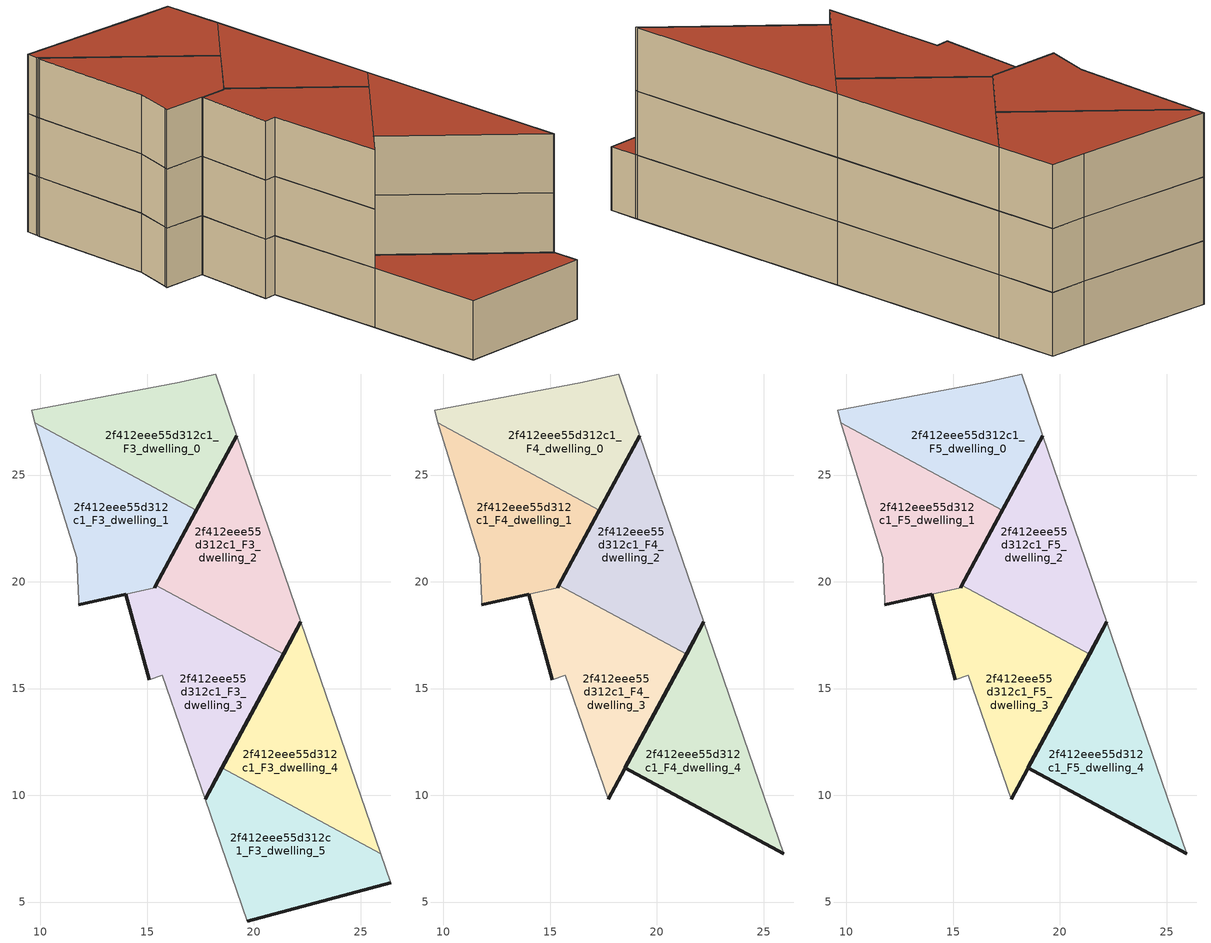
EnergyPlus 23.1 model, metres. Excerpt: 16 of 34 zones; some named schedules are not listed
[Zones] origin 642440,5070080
2f412eee55d312c1_F3_dwelling_0
 floor to 2f412eee55d312c1_F2_dwelling_0 (EU_floor_Construction): 17.31,23.35 19.2,26.85 18.21,29.73 16.4,29.33 9.6,28.03 9.75,27.44 z9
 wall outside (EU_wall_Construction): 19.2,26.85 17.31,23.35 z9:12
 wall adiabatic (EU_wall_Construction): 9.75,27.44 9.6,28.03 16.4,29.33 18.21,29.73 19.2,26.85 z9:12
 wall to 2f412eee55d312c1_F3_dwelling_1 (EU_wall_Construction): 17.31,23.35 9.75,27.44 z9:12
2f412eee55d312c1_F3_dwelling_1
 floor to 2f412eee55d312c1_F2_dwelling_1 (EU_floor_Construction): 15.35,19.73 15.35,19.74 17.31,23.35 9.75,27.44 9.8,27.23 11.7,21.13 11.8,19.12 11.8,18.92 13.99,19.42 14,19.42 z9
 wall outside (EU_wall_Construction): 14,19.42 13.99,19.42 11.8,18.92 / 17.31,23.35 15.35,19.74 15.35,19.73 z9:12
 wall adiabatic (EU_wall_Construction): 11.8,18.92 11.8,19.12 11.7,21.13 9.8,27.23 9.75,27.44 z9:12
 wall to 2f412eee55d312c1_F3_dwelling_3 (EU_wall_Construction): 15.35,19.73 14,19.42 z9:12
2f412eee55d312c1_F3_dwelling_2
 floor to 2f412eee55d312c1_F2_dwelling_2 (EU_floor_Construction): 21.39,16.61 22.2,18.12 19.2,26.85 15.41,19.84 z9
 wall outside (EU_wall_Construction): 15.41,19.84 19.2,26.85 / 22.2,18.12 21.39,16.61 z9:12
 wall adiabatic (EU_wall_Construction): 19.2,26.85 22.2,18.12 z9:12
 wall to 2f412eee55d312c1_F3_dwelling_3 (EU_wall_Construction): 21.39,16.61 15.41,19.84 z9:12
2f412eee55d312c1_F3_dwelling_3
 floor to 2f412eee55d312c1_F2_dwelling_3 (EU_floor_Construction): 17.71,9.82 21.39,16.61 15.41,19.84 15.35,19.73 14,19.42 15.1,15.42 15.7,15.62 z9
 wall outside (EU_wall_Construction): 15.1,15.42 14,19.42 / 15.35,19.73 15.41,19.84 / 21.39,16.61 17.71,9.82 z9:12
 wall adiabatic (EU_wall_Construction): 17.71,9.82 15.7,15.62 15.1,15.42 z9:12
2f412eee55d312c1_F3_dwelling_4
 floor to 2f412eee55d312c1_F2_dwelling_4 (EU_floor_Construction): 25.94,7.26 22.2,18.12 18.5,11.28 z9
 wall outside (EU_wall_Construction): 18.5,11.28 22.2,18.12 z9:12
 wall to 2f412eee55d312c1_F3_dwelling_5 (EU_wall_Construction): 25.94,7.26 18.5,11.28 z9:12
 wall adiabatic (EU_wall_Construction): 22.2,18.12 25.94,7.26 z9:12
2f412eee55d312c1_F3_dwelling_5
 floor to 2f412eee55d312c1_F2_dwelling_5 (EU_floor_Construction): 26.41,5.91 25.94,7.26 18.5,11.28 17.71,9.82 19.7,4.11 z9
 wall outside (EU_wall_Construction): 26.41,5.91 19.7,4.11 / 17.71,9.82 18.5,11.28 z9:12
 wall adiabatic (EU_wall_Construction): 25.94,7.26 26.41,5.91 / 19.7,4.11 17.71,9.82 z9:12
 roof outside (EU_roof_Construction): 25.94,7.26 26.41,5.91 19.7,4.11 17.71,9.82 18.5,11.28 z12
2f412eee55d312c1_F4_dwelling_0
 floor to 2f412eee55d312c1_F3_dwelling_0 (EU_floor_Construction): 17.31,23.35 19.2,26.85 18.21,29.73 16.4,29.33 9.6,28.03 9.75,27.44 z12
 wall outside (EU_wall_Construction): 19.2,26.85 17.31,23.35 z12:15
 wall adiabatic (EU_wall_Construction): 9.75,27.44 9.6,28.03 16.4,29.33 18.21,29.73 19.2,26.85 z12:15
 wall to 2f412eee55d312c1_F4_dwelling_1 (EU_wall_Construction): 17.31,23.35 9.75,27.44 z12:15
2f412eee55d312c1_F4_dwelling_1
 floor to 2f412eee55d312c1_F3_dwelling_1 (EU_floor_Construction): 15.35,19.73 15.35,19.74 17.31,23.35 9.75,27.44 9.8,27.23 11.7,21.13 11.8,19.12 11.8,18.92 13.99,19.42 14,19.42 z12
 wall outside (EU_wall_Construction): 14,19.42 13.99,19.42 11.8,18.92 / 17.31,23.35 15.35,19.74 15.35,19.73 z12:15
 wall adiabatic (EU_wall_Construction): 11.8,18.92 11.8,19.12 11.7,21.13 9.8,27.23 9.75,27.44 z12:15
 wall to 2f412eee55d312c1_F4_dwelling_3 (EU_wall_Construction): 15.35,19.73 14,19.42 z12:15
2f412eee55d312c1_F4_dwelling_2
 floor to 2f412eee55d312c1_F3_dwelling_2 (EU_floor_Construction): 21.39,16.61 22.2,18.12 19.2,26.85 15.41,19.84 z12
 wall outside (EU_wall_Construction): 15.41,19.84 19.2,26.85 / 22.2,18.12 21.39,16.61 z12:15
 wall adiabatic (EU_wall_Construction): 19.2,26.85 22.2,18.12 z12:15
 wall to 2f412eee55d312c1_F4_dwelling_3 (EU_wall_Construction): 21.39,16.61 15.41,19.84 z12:15
2f412eee55d312c1_F4_dwelling_3
 floor to 2f412eee55d312c1_F3_dwelling_3 (EU_floor_Construction): 17.71,9.82 21.39,16.61 15.41,19.84 15.35,19.73 14,19.42 15.1,15.42 15.7,15.62 z12
 wall outside (EU_wall_Construction): 15.1,15.42 14,19.42 / 15.35,19.73 15.41,19.84 / 21.39,16.61 17.71,9.82 z12:15
 wall adiabatic (EU_wall_Construction): 17.71,9.82 15.7,15.62 15.1,15.42 z12:15
2f412eee55d312c1_F4_dwelling_4
 floor to 2f412eee55d312c1_F3_dwelling_4 (EU_floor_Construction): 25.94,7.26 22.2,18.12 18.5,11.28 z12
 wall outside (EU_wall_Construction): 25.94,7.26 18.5,11.28 22.2,18.12 z12:15
 wall adiabatic (EU_wall_Construction): 22.2,18.12 25.94,7.26 z12:15
2f412eee55d312c1_F5_dwelling_0
 floor to 2f412eee55d312c1_F4_dwelling_0 (EU_floor_Construction): 17.31,23.35 19.2,26.85 18.21,29.73 16.4,29.33 9.6,28.03 9.75,27.44 z15
 wall outside (EU_wall_Construction): 19.2,26.85 17.31,23.35 z15:18
 wall adiabatic (EU_wall_Construction): 9.75,27.44 9.6,28.03 16.4,29.33 18.21,29.73 19.2,26.85 z15:18
 wall to 2f412eee55d312c1_F5_dwelling_1 (EU_wall_Construction): 17.31,23.35 9.75,27.44 z15:18
 roof outside (EU_roof_Construction): 18.21,29.73 19.2,26.85 17.31,23.35 9.75,27.44 9.6,28.03 16.4,29.33 z18
2f412eee55d312c1_F5_dwelling_1
 floor to 2f412eee55d312c1_F4_dwelling_1 (EU_floor_Construction): 15.35,19.73 15.35,19.74 17.31,23.35 9.75,27.44 9.8,27.23 11.7,21.13 11.8,19.12 11.8,18.92 13.99,19.42 14,19.42 z15
 wall outside (EU_wall_Construction): 14,19.42 13.99,19.42 11.8,18.92 / 17.31,23.35 15.35,19.74 15.35,19.73 z15:18
 wall adiabatic (EU_wall_Construction): 11.8,18.92 11.8,19.12 11.7,21.13 9.8,27.23 9.75,27.44 z15:18
 wall to 2f412eee55d312c1_F5_dwelling_3 (EU_wall_Construction): 15.35,19.73 14,19.42 z15:18
 roof outside (EU_roof_Construction): 17.31,23.35 15.35,19.74 15.35,19.73 14,19.42 13.99,19.42 11.8,18.92 11.8,19.12 11.7,21.13 9.8,27.23 9.75,27.44 z18
2f412eee55d312c1_F5_dwelling_2
 floor to 2f412eee55d312c1_F4_dwelling_2 (EU_floor_Construction): 21.39,16.61 22.2,18.12 19.2,26.85 15.41,19.84 z15
 wall outside (EU_wall_Construction): 15.41,19.84 19.2,26.85 / 22.2,18.12 21.39,16.61 z15:18
 wall adiabatic (EU_wall_Construction): 19.2,26.85 22.2,18.12 z15:18
 wall to 2f412eee55d312c1_F5_dwelling_3 (EU_wall_Construction): 21.39,16.61 15.41,19.84 z15:18
 roof outside (EU_roof_Construction): 19.2,26.85 22.2,18.12 21.39,16.61 15.41,19.84 z18
2f412eee55d312c1_F5_dwelling_3
 floor to 2f412eee55d312c1_F4_dwelling_3 (EU_floor_Construction): 17.71,9.82 21.39,16.61 15.41,19.84 15.35,19.73 14,19.42 15.1,15.42 15.7,15.62 z15
 wall outside (EU_wall_Construction): 15.1,15.42 14,19.42 / 15.35,19.73 15.41,19.84 / 21.39,16.61 17.71,9.82 z15:18
 wall adiabatic (EU_wall_Construction): 17.71,9.82 15.7,15.62 15.1,15.42 z15:18
 roof outside (EU_roof_Construction): 21.39,16.61 17.71,9.82 15.7,15.62 15.1,15.42 14,19.42 15.35,19.73 15.41,19.84 z18
2f412eee55d312c1_F5_dwelling_4
 floor to 2f412eee55d312c1_F4_dwelling_4 (EU_floor_Construction): 25.94,7.26 22.2,18.12 18.5,11.28 z15
 wall outside (EU_wall_Construction): 25.94,7.26 18.5,11.28 22.2,18.12 z15:18
 wall adiabatic (EU_wall_Construction): 22.2,18.12 25.94,7.26 z15:18
 roof outside (EU_roof_Construction): 22.2,18.12 25.94,7.26 18.5,11.28 z18
[Building]
EU S2 Campaign: North Axis=0; Terrain=City; Solar Distribution=FullExterior
[Site:Location]
Lyon-Bron: Latitude=45.75; Longitude=5; Time Zone=1; Elevation=198
[SizingPeriod:WeatherFileDays]
AnnualSizingPeriod: Begin Month=1; Begin Day of Month=1; End Month=12; End Day of Month=31; Day of Week for Start Day=Monday; Use Weather File Daylight Saving Period=No; Use Weather File Rain and Snow Indicators=No
[MATERIAL]
EU_InternalMass_Material: Roughness=MediumRough; Thickness=0.1; Conductivity=1; Density=1800; Specific Heat=900; Thermal Absorptance=0.9; Solar Absorptance=0.7; Visible Absorptance=0.7
[MATERIAL:NOMASS] Roughness=MediumRough; Thermal Absorptance=0.9; Solar Absorptance=0.7; Visible Absorptance=0.7
Name | Thermal Resistance
EU_wall_NoMass | 1.1366
EU_roof_NoMass | 1.37278
EU_floor_NoMass | 1.85445
[CONSTRUCTION]
EU_wall_Construction: EU_wall_NoMass
EU_roof_Construction: EU_roof_NoMass
EU_floor_Construction: EU_floor_NoMass
EU_InternalMass_Construction: EU_InternalMass_Material
[ZONE] Type=1; Multiplier=1; Ceiling Height=autocalculate; Floor Area=autocalculate; Part of Total Floor Area=Yes
Name | Volume
2f412eee55d312c1_F3_dwelling_0; 2f412eee55d312c1_F4_dwelling_0; 2f412eee55d312c1_F5_dwelling_0 | 98.647
2f412eee55d312c1_F3_dwelling_1; 2f412eee55d312c1_F4_dwelling_1; 2f412eee55d312c1_F5_dwelling_1 | 95.5232
2f412eee55d312c1_F3_dwelling_2; 2f412eee55d312c1_F4_dwelling_2; 2f412eee55d312c1_F5_dwelling_2 | 98.6338
2f412eee55d312c1_F3_dwelling_3; 2f412eee55d312c1_F4_dwelling_3; 2f412eee55d312c1_F5_dwelling_3 | 101.774
2f412eee55d312c1_F3_dwelling_4; 2f412eee55d312c1_F4_dwelling_4; 2f412eee55d312c1_F5_dwelling_4 | 98.6455
2f412eee55d312c1_F3_dwelling_5 | 98.6572
[INTERNALMASS] Construction=EU_InternalMass_Construction
Name | Zone or ZoneList | Surface Area
2f412eee55d312c1_F3_dwelling_0_EU_InternalMass | 2f412eee55d312c1_F3_dwelling_0 | 32.883
2f412eee55d312c1_F3_dwelling_1_EU_InternalMass | 2f412eee55d312c1_F3_dwelling_1 | 31.84
2f412eee55d312c1_F3_dwelling_2_EU_InternalMass | 2f412eee55d312c1_F3_dwelling_2 | 32.8802
2f412eee55d312c1_F3_dwelling_3_EU_InternalMass | 2f412eee55d312c1_F3_dwelling_3 | 33.9259
2f412eee55d312c1_F3_dwelling_4_EU_InternalMass | 2f412eee55d312c1_F3_dwelling_4 | 32.8814
2f412eee55d312c1_F3_dwelling_5_EU_InternalMass | 2f412eee55d312c1_F3_dwelling_5 | 32.886
2f412eee55d312c1_F4_dwelling_0_EU_InternalMass | 2f412eee55d312c1_F4_dwelling_0 | 39.4599
2f412eee55d312c1_F4_dwelling_1_EU_InternalMass | 2f412eee55d312c1_F4_dwelling_1 | 39.4539
2f412eee55d312c1_F4_dwelling_2_EU_InternalMass | 2f412eee55d312c1_F4_dwelling_2 | 39.4581
2f412eee55d312c1_F4_dwelling_3_EU_InternalMass | 2f412eee55d312c1_F4_dwelling_3 | 39.4628
2f412eee55d312c1_F4_dwelling_4_EU_InternalMass | 2f412eee55d312c1_F4_dwelling_4 | 39.4605
2f412eee55d312c1_F5_dwelling_0_EU_InternalMass | 2f412eee55d312c1_F5_dwelling_0 | 39.4599
2f412eee55d312c1_F5_dwelling_1_EU_InternalMass | 2f412eee55d312c1_F5_dwelling_1 | 39.4539
2f412eee55d312c1_F5_dwelling_2_EU_InternalMass | 2f412eee55d312c1_F5_dwelling_2 | 39.4581
2f412eee55d312c1_F5_dwelling_3_EU_InternalMass | 2f412eee55d312c1_F5_dwelling_3 | 39.4628
2f412eee55d312c1_F5_dwelling_4_EU_InternalMass | 2f412eee55d312c1_F5_dwelling_4 | 39.4605
[OTHEREQUIPMENT] Fuel Type=Electricity; Design Level Calculation Method=Watts/Area; Power per Zone Floor Area=1; Fraction Latent=0; Fraction Radiant=0; Fraction Lost=0; Carbon Dioxide Generation Rate=0; EndUse Subcategory=EU_Step8_InternalGains
Name | Zone or ZoneList or Space or SpaceList | Schedule
EU_Step8_InternalGain_2f412eee55d312c1_F3_dwelling_0_f000 | 2f412eee55d312c1_F3_dwelling_0 | EU_Step8_GainSchedule_2f412eee55d312c1_F3_dwelling_0_f000
EU_Step8_InternalGain_2f412eee55d312c1_F3_dwelling_1_f000 | 2f412eee55d312c1_F3_dwelling_1 | EU_Step8_GainSchedule_2f412eee55d312c1_F3_dwelling_1_f000
EU_Step8_InternalGain_2f412eee55d312c1_F3_dwelling_2_f000 | 2f412eee55d312c1_F3_dwelling_2 | EU_Step8_GainSchedule_2f412eee55d312c1_F3_dwelling_2_f000
EU_Step8_InternalGain_2f412eee55d312c1_F3_dwelling_3_f000 | 2f412eee55d312c1_F3_dwelling_3 | EU_Step8_GainSchedule_2f412eee55d312c1_F3_dwelling_3_f000
EU_Step8_InternalGain_2f412eee55d312c1_F3_dwelling_4_f000 | 2f412eee55d312c1_F3_dwelling_4 | EU_Step8_GainSchedule_2f412eee55d312c1_F3_dwelling_4_f000
EU_Step8_InternalGain_2f412eee55d312c1_F3_dwelling_5_f000 | 2f412eee55d312c1_F3_dwelling_5 | EU_Step8_GainSchedule_2f412eee55d312c1_F3_dwelling_5_f000
EU_Step8_InternalGain_2f412eee55d312c1_F4_dwelling_0_f000 | 2f412eee55d312c1_F4_dwelling_0 | EU_Step8_GainSchedule_2f412eee55d312c1_F4_dwelling_0_f000
EU_Step8_InternalGain_2f412eee55d312c1_F4_dwelling_1_f000 | 2f412eee55d312c1_F4_dwelling_1 | EU_Step8_GainSchedule_2f412eee55d312c1_F4_dwelling_1_f000
EU_Step8_InternalGain_2f412eee55d312c1_F4_dwelling_2_f000 | 2f412eee55d312c1_F4_dwelling_2 | EU_Step8_GainSchedule_2f412eee55d312c1_F4_dwelling_2_f000
EU_Step8_InternalGain_2f412eee55d312c1_F4_dwelling_3_f000 | 2f412eee55d312c1_F4_dwelling_3 | EU_Step8_GainSchedule_2f412eee55d312c1_F4_dwelling_3_f000
EU_Step8_InternalGain_2f412eee55d312c1_F4_dwelling_4_f000 | 2f412eee55d312c1_F4_dwelling_4 | EU_Step8_GainSchedule_2f412eee55d312c1_F4_dwelling_4_f000
EU_Step8_InternalGain_2f412eee55d312c1_F5_dwelling_0_f000 | 2f412eee55d312c1_F5_dwelling_0 | EU_Step8_GainSchedule_2f412eee55d312c1_F5_dwelling_0_f000
EU_Step8_InternalGain_2f412eee55d312c1_F5_dwelling_1_f000 | 2f412eee55d312c1_F5_dwelling_1 | EU_Step8_GainSchedule_2f412eee55d312c1_F5_dwelling_1_f000
EU_Step8_InternalGain_2f412eee55d312c1_F5_dwelling_2_f000 | 2f412eee55d312c1_F5_dwelling_2 | EU_Step8_GainSchedule_2f412eee55d312c1_F5_dwelling_2_f000
EU_Step8_InternalGain_2f412eee55d312c1_F5_dwelling_3_f000 | 2f412eee55d312c1_F5_dwelling_3 | EU_Step8_GainSchedule_2f412eee55d312c1_F5_dwelling_3_f000
EU_Step8_InternalGain_2f412eee55d312c1_F5_dwelling_4_f000 | 2f412eee55d312c1_F5_dwelling_4 | EU_Step8_GainSchedule_2f412eee55d312c1_F5_dwelling_4_f000
[ZONEVENTILATION:DESIGNFLOWRATE] Schedule=EU_AlwaysOn; Design Flow Rate Calculation Method=AirChanges/Hour; Air Changes per Hour=0.473019; Ventilation Type=Natural; Fan Pressure Rise=0; Fan Total Efficiency=1; Constant Term Coefficient=1; Temperature Term Coefficient=0; Velocity Term Coefficient=0; Velocity Squared Term Coefficient=0; Minimum Indoor Temperature=-100; Maximum Indoor Temperature=100; Delta Temperature=-100; Minimum Outdoor Temperature=-100; Maximum Outdoor Temperature=100; Maximum Wind Speed=40
Name | Zone or ZoneList or Space or SpaceList
EU_ConstantAir_2f412eee55d312c1_F3_dwelling_0 | 2f412eee55d312c1_F3_dwelling_0
EU_ConstantAir_2f412eee55d312c1_F3_dwelling_1 | 2f412eee55d312c1_F3_dwelling_1
EU_ConstantAir_2f412eee55d312c1_F3_dwelling_2 | 2f412eee55d312c1_F3_dwelling_2
EU_ConstantAir_2f412eee55d312c1_F3_dwelling_3 | 2f412eee55d312c1_F3_dwelling_3
EU_ConstantAir_2f412eee55d312c1_F3_dwelling_4 | 2f412eee55d312c1_F3_dwelling_4
EU_ConstantAir_2f412eee55d312c1_F3_dwelling_5 | 2f412eee55d312c1_F3_dwelling_5
EU_ConstantAir_2f412eee55d312c1_F4_dwelling_0 | 2f412eee55d312c1_F4_dwelling_0
EU_ConstantAir_2f412eee55d312c1_F4_dwelling_1 | 2f412eee55d312c1_F4_dwelling_1
EU_ConstantAir_2f412eee55d312c1_F4_dwelling_2 | 2f412eee55d312c1_F4_dwelling_2
EU_ConstantAir_2f412eee55d312c1_F4_dwelling_3 | 2f412eee55d312c1_F4_dwelling_3
EU_ConstantAir_2f412eee55d312c1_F4_dwelling_4 | 2f412eee55d312c1_F4_dwelling_4
EU_ConstantAir_2f412eee55d312c1_F5_dwelling_0 | 2f412eee55d312c1_F5_dwelling_0
EU_ConstantAir_2f412eee55d312c1_F5_dwelling_1 | 2f412eee55d312c1_F5_dwelling_1
EU_ConstantAir_2f412eee55d312c1_F5_dwelling_2 | 2f412eee55d312c1_F5_dwelling_2
EU_ConstantAir_2f412eee55d312c1_F5_dwelling_3 | 2f412eee55d312c1_F5_dwelling_3
EU_ConstantAir_2f412eee55d312c1_F5_dwelling_4 | 2f412eee55d312c1_F5_dwelling_4
[HVACTEMPLATE:ZONE:IDEALLOADSAIRSYSTEM] System Availability Schedule=EU_AlwaysOn; Maximum Heating Supply Air Temperature=50; Minimum Cooling Supply Air Temperature=13; Maximum Heating Supply Air Humidity Ratio=0.0156; Minimum Cooling Supply Air Humidity Ratio=0.0077; Heating Limit=NoLimit; Cooling Limit=NoLimit; Heating Availability Schedule=EU_AlwaysOn; Cooling Availability Schedule=EU_CoolingOff; Dehumidification Control Type=ConstantSensibleHeatRatio; Cooling Sensible Heat Ratio=0.7; Dehumidification Setpoint=60; Humidification Control Type=None; Humidification Setpoint=30; Outdoor Air Method=None; Outdoor Air Flow Rate per Person=0.00944; Outdoor Air Flow Rate per Zone Floor Area=0; Outdoor Air Flow Rate per Zone=0; Demand Controlled Ventilation Type=None; Outdoor Air Economizer Type=NoEconomizer; Heat Recovery Type=None; Sensible Heat Recovery Effectiveness=0.7; Latent Heat Recovery Effectiveness=0.65
Name | Template Thermostat
2f412eee55d312c1_F3_dwelling_0 | EU_HeatOnly_2f412eee55d312c1_F3_dwelling_0
2f412eee55d312c1_F3_dwelling_1 | EU_HeatOnly_2f412eee55d312c1_F3_dwelling_1
2f412eee55d312c1_F3_dwelling_2 | EU_HeatOnly_2f412eee55d312c1_F3_dwelling_2
2f412eee55d312c1_F3_dwelling_3 | EU_HeatOnly_2f412eee55d312c1_F3_dwelling_3
2f412eee55d312c1_F3_dwelling_4 | EU_HeatOnly_2f412eee55d312c1_F3_dwelling_4
2f412eee55d312c1_F3_dwelling_5 | EU_HeatOnly_2f412eee55d312c1_F3_dwelling_5
2f412eee55d312c1_F4_dwelling_0 | EU_HeatOnly_2f412eee55d312c1_F4_dwelling_0
2f412eee55d312c1_F4_dwelling_1 | EU_HeatOnly_2f412eee55d312c1_F4_dwelling_1
2f412eee55d312c1_F4_dwelling_2 | EU_HeatOnly_2f412eee55d312c1_F4_dwelling_2
2f412eee55d312c1_F4_dwelling_3 | EU_HeatOnly_2f412eee55d312c1_F4_dwelling_3
2f412eee55d312c1_F4_dwelling_4 | EU_HeatOnly_2f412eee55d312c1_F4_dwelling_4
2f412eee55d312c1_F5_dwelling_0 | EU_HeatOnly_2f412eee55d312c1_F5_dwelling_0
2f412eee55d312c1_F5_dwelling_1 | EU_HeatOnly_2f412eee55d312c1_F5_dwelling_1
2f412eee55d312c1_F5_dwelling_2 | EU_HeatOnly_2f412eee55d312c1_F5_dwelling_2
2f412eee55d312c1_F5_dwelling_3 | EU_HeatOnly_2f412eee55d312c1_F5_dwelling_3
2f412eee55d312c1_F5_dwelling_4 | EU_HeatOnly_2f412eee55d312c1_F5_dwelling_4
[SIZING:ZONE] Zone Cooling Design Supply Air Temperature Input Method=SupplyAirTemperature; Zone Cooling Design Supply Air Temperature=13; Zone Heating Design Supply Air Temperature Input Method=SupplyAirTemperature; Zone Heating Design Supply Air Temperature=50; Zone Cooling Design Supply Air Humidity Ratio=0.008; Zone Heating Design Supply Air Humidity Ratio=0.008; Cooling Design Air Flow Method=DesignDay; Cooling Design Air Flow Rate=0; Cooling Minimum Air Flow per Zone Floor Area=0.000762; Cooling Minimum Air Flow=0; Cooling Minimum Air Flow Fraction=0.2; Heating Design Air Flow Method=DesignDay; Heating Design Air Flow Rate=0; Heating Maximum Air Flow per Zone Floor Area=0.002032; Heating Maximum Air Flow=0.141576; Heating Maximum Air Flow Fraction=0.3; Account for Dedicated Outdoor Air System=No; Dedicated Outdoor Air System Control Strategy=NeutralSupplyAir; Dedicated Outdoor Air Low Setpoint Temperature for Design=autosize; Dedicated Outdoor Air High Setpoint Temperature for Design=autosize; Zone Load Sizing Method=Sensible Load Only No Latent Load; Zone Latent Cooling Design Supply Air Humidity Ratio Input Method=HumidityRatioDifference; Zone Cooling Design Supply Air Humidity Ratio Difference=0.005; Zone Latent Heating Design Supply Air Humidity Ratio Input Method=HumidityRatioDifference; Zone Humidification Design Supply Air Humidity Ratio Difference=0.005
2f412eee55d312c1_F3_dwelling_0; 2f412eee55d312c1_F3_dwelling_1; 2f412eee55d312c1_F3_dwelling_2; 2f412eee55d312c1_F3_dwelling_3; 2f412eee55d312c1_F3_dwelling_4; 2f412eee55d312c1_F3_dwelling_5; 2f412eee55d312c1_F4_dwelling_0
